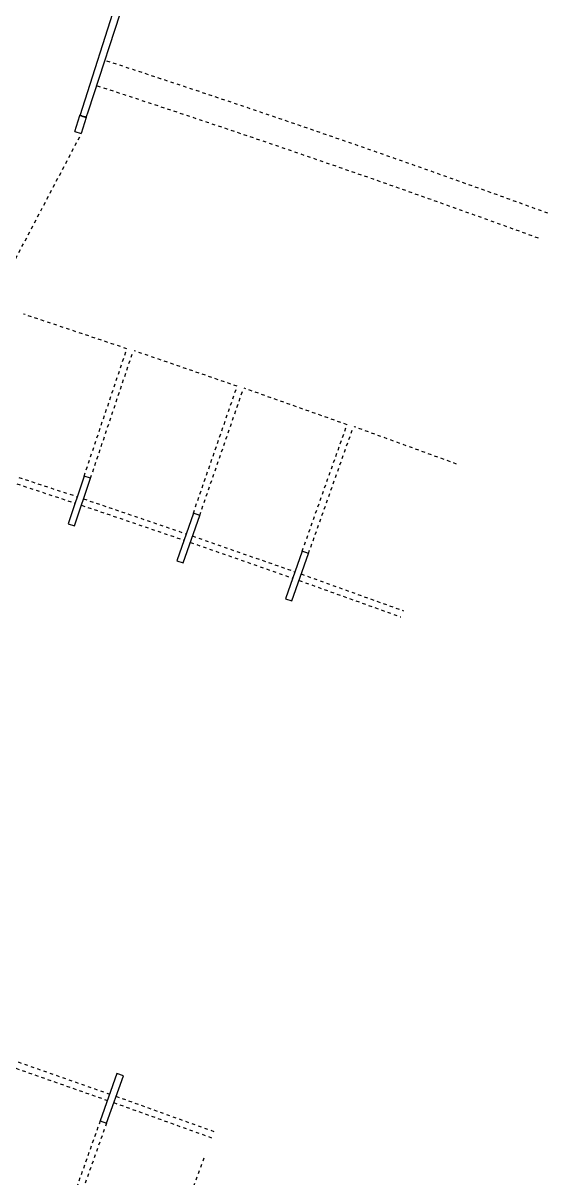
# Model space of a CAD drawing. Extents: x -165 to 137, y 302 to 416.
# Drawn here: x 113.31 to 128.95, y 339.1 to 373.51 of the extents above; entities that cross this region are included whole.
import ezdxf

# ---------------------------------------------------------------- set-up
doc = ezdxf.new("R2010")
doc.units = 0
doc.header["$LTSCALE"] = 0.02
doc.header["$MEASUREMENT"] = 0
doc.linetypes.add('HIDDEN2', pattern=[0.1875, 0.125, -0.0625])
for name, color, linetype in [('ALV', 2, 'CONTINUOUS'), ('ESTR', 3, 'CONTINUOUS'), ('PROJ', 1, 'HIDDEN2'), ('PROJ1', 1, 'HIDDEN2')]:
    doc.layers.add(name, color=color, linetype=linetype)

msp = doc.modelspace()

# ---------------------------------------------------------------- linework, layer by layer
at = {"layer": 'ALV'}
for p, q in [((115.262, 370.894), (119.802, 384.789)), ((115.011, 370.756), (116.426, 375.205)), ((115.193, 370.698), (115.012, 370.757)), ((115.193, 370.698), (115.262, 370.894))]:
    msp.add_line(p, q, dxfattribs=at)
msp.add_point((115.196, 370.697), dxfattribs=at)
at = {"layer": 'ESTR'}
for p, q in [((114.851, 370.278), (115.007, 370.757)), ((115.011, 370.756), (115.193, 370.698)), ((115.195, 370.697), (115.038, 370.217)), ((114.851, 370.278), (115.038, 370.217))]:
    msp.add_line(p, q, dxfattribs=at)
for points in [[(114.655, 358.592), (114.845, 358.528), (115.322, 359.95), (115.132, 360.014)], [(117.896, 357.49), (118.085, 357.425), (118.574, 358.843), (118.385, 358.908)], [(121.127, 356.36), (121.315, 356.293), (121.817, 357.707), (121.628, 357.774)], [(115.609, 340.8), (115.797, 340.733), (116.299, 342.147), (116.11, 342.214)]]:
    msp.add_lwpolyline(points, close=True, dxfattribs=at)
for p in [(115.006, 370.759), (115.054, 370.744), (115.101, 370.728), (115.149, 370.713)]:
    msp.add_point(p, dxfattribs=at)
at = {"layer": 'PROJ'}
for p, q in [((112.721, 365.787), (115.02, 370.163)), ((116.405, 363.806), (113.324, 364.84)), ((115.132, 360.014), (116.405, 363.806)), ((115.322, 359.95), (116.594, 363.742)), ((119.69, 362.689), (116.618, 363.749)), ((118.385, 358.908), (119.69, 362.689)), ((118.574, 358.843), (119.879, 362.624)), ((122.965, 361.544), (119.902, 362.63)), ((121.628, 357.774), (122.965, 361.544)), ((121.817, 357.707), (123.154, 361.477)), ((126.231, 360.371), (123.177, 361.483)), ((111.856, 360.413), (114.928, 359.397)), ((111.799, 360.221), (114.859, 359.209)), ((115.112, 359.335), (118.176, 358.292)), ((115.054, 359.144), (118.105, 358.105)), ((118.359, 358.229), (121.414, 357.161)), ((118.299, 358.038), (121.342, 356.974)), ((121.535, 356.905), (124.568, 355.815)), ((121.597, 357.096), (124.642, 356.001)), ((112.908, 342.433), (115.829, 341.411)), ((112.974, 342.622), (115.895, 341.6)), ((116.011, 341.347), (118.924, 340.3)), ((116.079, 341.535), (118.991, 340.488)), ((115.609, 340.8), (114.272, 337.03)), ((115.797, 340.733), (114.46, 336.963)), ((118.698, 339.69), (117.329, 335.932))]:
    msp.add_line(p, q, dxfattribs=at)
msp.add_arc((-13.16, -22.598), 415.5, 69.99996, 71.92514, dxfattribs=at)
at = {"layer": 'PROJ1'}
msp.add_arc((-13.16, -22.598), 414.705, 70.0016, 71.92557, dxfattribs=at)

doc.saveas('drawing.dxf')
